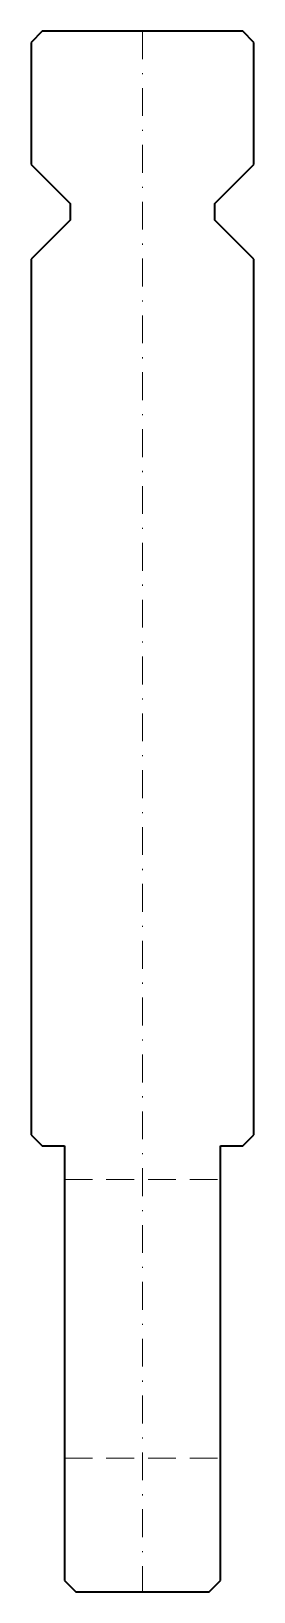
# Model space of a CAD drawing. Header units: millimetres. Extents: x -10 to 10, y 0 to 140.
import ezdxf

# ---------------------------------------------------------------- set-up
doc = ezdxf.new("R2010")
doc.units = ezdxf.units.MM
doc.header["$LTSCALE"] = 5
for name, pattern in [('AUSGEZOGEN', [0]), ('DASHDOT', [1, 0.5, -0.25, 0, -0.25]), ('DASHED', [0.75, 0.5, -0.25])]:
    doc.linetypes.add(name, pattern=pattern)
doc.layers.add('2', color=7, linetype='Continuous')

msp = doc.modelspace()

# ---------------------------------------------------------------- linework, layer by layer
at = {"layer": '2', "color": 7, "linetype": 'AUSGEZOGEN', "lineweight": 35}
for p, q in [((-9, 140), (-10, 139)), ((9, 140), (-9, 140)), ((10, 139), (9, 140)), ((-10, 139), (-10, 128.05)), ((10, 128.05), (10, 139)), ((-10, 128.05), (-6.5, 124.55)), ((6.5, 124.55), (10, 128.05)), ((-6.5, 124.55), (-6.5, 123.05)), ((6.5, 123.05), (6.5, 124.55)), ((-6.5, 123.05), (-10, 119.55)), ((10, 119.55), (6.5, 123.05)), ((-10, 119.55), (-10, 41)), ((10, 41), (10, 119.55)), ((-10, 41), (-9, 40)), ((9, 40), (10, 41)), ((-9, 40), (-7, 40)), ((-7, 40), (-7, 1)), ((7, 1), (7, 40)), ((7, 40), (9, 40)), ((-7, 1), (-6, 0)), ((-6, 0), (6, 0)), ((6, 0), (7, 1))]:
    msp.add_line(p, q, dxfattribs=at)
at = {"layer": '2', "color": 7, "linetype": 'DASHDOT', "lineweight": 18}
msp.add_line((0, 140), (0, 0), dxfattribs=at)
at = {"layer": '2', "color": 7, "linetype": 'DASHED', "lineweight": 18}
for p, q in [((-7, 37), (7, 37)), ((-7, 12), (7, 12))]:
    msp.add_line(p, q, dxfattribs=at)

doc.saveas('drawing.dxf')
